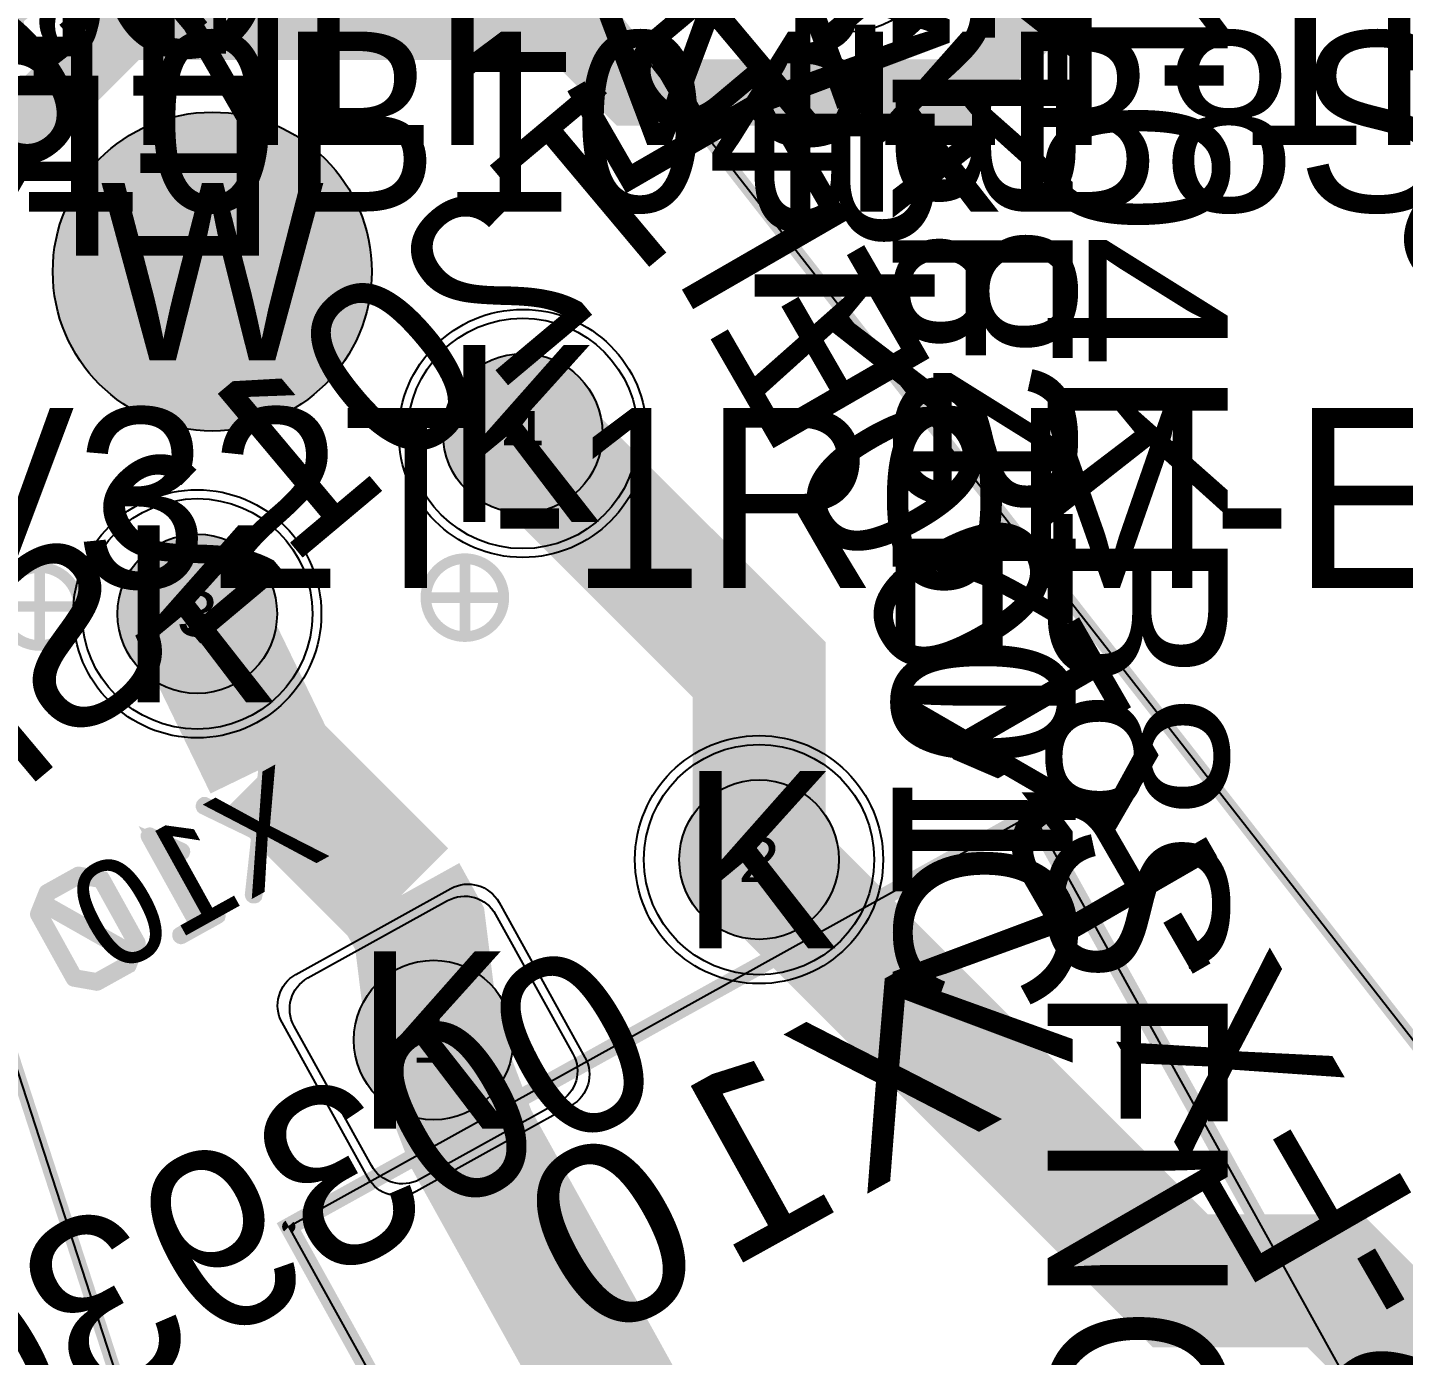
# Model space of a CAD drawing. Extents: x -98 to 119, y -207 to 98.
# Drawn here: x 26.66 to 42.19, y -67.48 to -52.49 of the extents above; entities that cross this region are included whole.
import ezdxf
from ezdxf.enums import TextEntityAlignment as Align

# ---------------------------------------------------------------- set-up
doc = ezdxf.new("R2010")
doc.units = 0
doc.header["$MEASUREMENT"] = 0
for name, color, linetype in [('ASSEMBLY_OUTLINES_BTM', 191, 'CONTINUOUS'), ('ASSEMBLY_PART_NUMBERS_BTM', 191, 'CONTINUOUS'), ('ASSEMBLY_PART_NUMBERS_TOP', 102, 'CONTINUOUS'), ('ASSEMBLY_REF_DES_BTM', 191, 'CONTINUOUS'), ('BOARD_OUTLINE', 10, 'CONTINUOUS'), ('DRILL_DRAWING', 21, 'CONTINUOUS'), ('GENERATED_SILKSCREEN_BTM', 255, 'CONTINUOUS'), ('MANUFACTURING_OUTLINES', 10, 'CONTINUOUS'), ('MOUNTING_HOLES_LAYER_BOT17', 42, 'CONTINUOUS'), ('MOUNTING_HOLES_LAYER_TOP', 42, 'CONTINUOUS'), ('PART_HOLES_LAYER_BOTTOM', 30, 'CONTINUOUS'), ('PART_HOLES_LAYER_TOP', 30, 'CONTINUOUS'), ('PART_PADS_LAYER_BOTTOM', 230, 'CONTINUOUS'), ('PART_PADS_LAYER_TOP', 150, 'CONTINUOUS'), ('PIN_NUMBERS_BTM', 8, 'CONTINUOUS'), ('PIN_NUMBERS_TOP', 8, 'CONTINUOUS'), ('PLACEMENT_OUTLINES_BTM', 222, 'CONTINUOUS'), ('PLANE_DATA_LAYER_BOTTOM', 230, 'CONTINUOUS'), ('PLANE_SHAPES_LAYER_BOTTOM', 230, 'CONTINUOUS'), ('PLANE_SHAPES_LAYER_TOP', 150, 'CONTINUOUS'), ('ROUTE_BORDER', 151, 'CONTINUOUS'), ('SILKSCREEN_OUTLINES_BTM', 211, 'CONTINUOUS'), ('SILKSCREEN_REF_DES_BTM', 211, 'CONTINUOUS'), ('SOLDERMASK_PADS_BTM', 12, 'CONTINUOUS'), ('SOLDERMASK_PADS_TOP', 180, 'CONTINUOUS'), ('TRACES_LAYER_BOTTOM', 230, 'CONTINUOUS'), ('TRACES_LAYER_TOP', 150, 'CONTINUOUS')]:
    doc.layers.add(name, color=color, linetype=linetype)
doc.styles.add('COURIER_NEW', font='COUR.TTF')
doc.styles.add('VERDANA', font='verdana.TTF')
doc.styles.add('VERIBEST_GERBER_0', font='txt')

msp = doc.modelspace()

# ---------------------------------------------------------------- hatches: boundary and pattern name
at = {"layer": 'MOUNTING_HOLES_LAYER_BOT17'}
h = msp.add_hatch(color=256, dxfattribs=at)
edge = h.paths.add_edge_path()
edge.add_arc((28.75, -55.25), 1.8, 0, 360)
at = {"layer": 'MOUNTING_HOLES_LAYER_TOP'}
h = msp.add_hatch(color=256, dxfattribs=at)
edge = h.paths.add_edge_path()
edge.add_arc((28.75, -55.25), 1.8, 0, 360)
at = {"layer": 'PART_HOLES_LAYER_BOTTOM'}
h = msp.add_hatch(color=256, dxfattribs=at)
edge = h.paths.add_edge_path()
edge.add_arc((32.253476, -57.076696), 0.9, 0, 360)
h = msp.add_hatch(color=256, dxfattribs=at)
edge = h.paths.add_edge_path()
edge.add_arc((28.580073, -59.112896), 0.9, 0, 360)
h = msp.add_hatch(color=256, dxfattribs=at)
edge = h.paths.add_edge_path()
edge.add_arc((34.919929, -61.887104), 0.9, 0, 360)
h = msp.add_hatch(color=256, dxfattribs=at)
edge = h.paths.add_edge_path()
edge.add_arc((31.246526, -63.923304), 0.9, 0, 360)
at = {"layer": 'PART_HOLES_LAYER_TOP'}
h = msp.add_hatch(color=256, dxfattribs=at)
edge = h.paths.add_edge_path()
edge.add_arc((32.253476, -57.076696), 0.9, 0, 360)
h = msp.add_hatch(color=256, dxfattribs=at)
edge = h.paths.add_edge_path()
edge.add_arc((28.580073, -59.112896), 0.9, 0, 360)
h = msp.add_hatch(color=256, dxfattribs=at)
edge = h.paths.add_edge_path()
edge.add_arc((34.919929, -61.887104), 0.9, 0, 360)
h = msp.add_hatch(color=256, dxfattribs=at)
edge = h.paths.add_edge_path()
edge.add_arc((31.246526, -63.923304), 0.9, 0, 360)
at = {"layer": 'PLANE_DATA_LAYER_BOTTOM'}
h = msp.add_hatch(color=256, dxfattribs=at)
h.paths.add_polyline_path([(-96.5, 0, -1), (96.5, 0, -1)], flags=0)
h.paths.add_polyline_path([(92.251979, -7.43598, 0.726988162), (92.479659, -3.637852, -0.308609791), (92.431259, -3.566904, -0.009635255), (92.431316, -3.563968, 0.009635011), (92.5, -0.000006), (92.5, 0.000001, 0.053325255), (90.407665, 19.562826, -0.053326925), (90.405941, 19.578942), (90.405941, 19.578943, -0.238217909), (90.436919, 19.640273, 0.661755037), (89.584154, 23.221888, -0.295297583), (89.523137, 23.277841, 0.022401018), (87.08146, 31.194059, -0.086206302), (87.076996, 31.219756), (87.076996, 31.219757, -0.210183909), (87.101696, 31.275919, 0.679382507), (85.774921, 34.749845, -0.301864993), (85.705267, 34.797373, 0.047915829), (77.514669, 50.475005, -0.145307444), (77.502324, 50.516585, -0.123988701), (77.511414, 50.552678, 0.606608991), (75.516892, 53.486368, -0.274238992), (75.44586, 53.517962, 0.021523084), (70.565432, 59.806101, -0.177595235), (70.547363, 59.855368), (70.547363, 59.855369, -0.111833303), (70.5548, 59.888203, 0.661755452), (68.116894, 62.64715, -0.295297373), (68.036725, 62.667806, 0.05833458), (51.722715, 76.687749, -0.249337829), (51.689123, 76.750923), (51.689123, 76.750924, -0.060759886), (51.691357, 76.76924, 0.714966399), (48.509213, 78.818582, -0.314871124), (48.42205, 78.81342, 0.022806677), (41.042088, 82.896302, -0.285136953), (40.999698, 82.964591), (40.999698, 82.964596, -0.004247023), (40.999709, 82.965891, 0.647046608), (37.697353, 84.5176, -0.289754858), (37.616734, 84.505806, 0.052943541), (19.031563, 90.52099, -0.30833592), (18.972104, 90.582877, 0.696982245), (15.284156, 91.27756, -0.308339612), (15.206255, 91.241547, 0.022370691), (6.993138, 92.235275, -0.315204372), (6.925536, 92.290658, 0.715888063), (3.14462, 92.496703, -0.315205261), (3.0714, 92.448994, 0.063468058), (-20.215283, 90.264015, -0.320142253), (-20.296827, 90.298428, 0.72963938), (-23.995319, 89.386755, -0.320144031), (-24.051528, 89.318386, 0.018663537), (-30.645576, 87.275991, -0.309865735), (-30.72878, 87.298418, 0.701170836), (-34.249879, 85.978007, -0.002752694), (-34.249874, 85.977168, -0.30685575), (-34.29782, 85.9064, 0.04916641), (-50.410548, 77.556603, -0.32354836), (-50.499711, 77.561018, 0.739212756), (-53.660594, 75.408706, -0.075169868), (-53.657188, 75.386179), (-53.657188, 75.386178, -0.242479425), (-53.68916, 75.324127, 0.019967737), (-59.527063, 70.80098, -0.298487087), (-59.610009, 70.791065, 0.556724412), (-62.5, 69), (-62.5, 68.999999, 0.082708518), (-62.392031, 68.351756, -0.298487573), (-62.412702, 68.270818, 0.067186589), (-78.279974, 49.27977, -0.277817809), (-78.350169, 49.24438, 0.436350868), (-80.5, 47.25), (-80.5, 47.249999, 0.141466326), (-80.192238, 46.184011, -0.141465884), (-80.180512, 46.143397), (-80.180512, 46.143396, -0.131190735), (-80.190652, 46.105416, 0.019294819), (-83.506407, 39.786053, -0.312206796), (-83.581614, 39.742899, 0.439123468), (-85.75, 37.75, 0.204829615), (-85.131688, 36.303992, -0.204830708), (-85.10813, 36.248899), (-85.10813, 36.248898, -0.100919006), (-85.114214, 36.219062, 0.048097759), (-90.466303, 19.289839, -0.314870423), (-90.530154, 19.230281, 0.714965653), (-91.24073, 15.512631, -0.269378312), (-91.202277, 15.446437), (-91.202277, 15.446436, -0.041929831), (-91.203345, 15.433723, 0.018841331), (-92.106444, 8.523669, -0.32827121), (-92.166453, 8.456161, 0.354028014), (-93.75, 6.5), (-93.75, 6.499999, 0.314708299), (-92.438077, 4.622088, -0.31470689), (-92.388093, 4.55054), (-92.388093, 4.550537, -0.012285748), (-92.388185, 4.546794, 0.012294179), (-92.5, 0.00001), (-92.5, -0.000004, 0.052933393), (-90.438132, -19.421494, -0.329408644), (-90.475468, -19.504015, 0.27173254), (-91.5, -21.25, 0.401597711), (-89.586502, -23.248128, -0.329404507), (-89.516056, -23.305059, 0.021307354), (-87.207653, -30.839509, -0.322177334), (-87.232533, -30.924924, 0.230665932), (-88, -32.499999), (-88, -32.5, 0.431495031), (-85.882787, -34.496562, -0.3221788), (-85.807634, -34.544174, 0.048016175), (-77.643233, -50.277018, -0.303878783), (-77.644537, -50.3618, 0.152518996), (-78, -51.499999), (-78, -51.5, 0.481982915), (-75.552374, -53.449264, -0.303883418), (-75.473145, -53.479475, 0.021991255), (-70.483925, -59.90214, -0.318621499), (-70.47622, -59.989968, 0.725399056), (-67.952631, -62.834176, -0.318624212), (-67.866344, -62.852281, 0.062392529), (-50.265124, -77.650932, -0.254356234), (-50.230332, -77.714899), (-50.230332, -77.7149, -0.034453173), (-50.231054, -77.725364, 0.034451935), (-50.25, -78), (-50.25, -78.000001, 0.603308224), (-47.119729, -79.649997, -0.291362646), (-47.037917, -79.64725, 0.02294124), (-39.54278, -83.621879, -0.290012797), (-39.499155, -83.690765), (-39.499155, -83.690766, -0.007130353), (-39.499186, -83.692939, 0.007132964), (-39.5, -83.749994), (-39.5, -83.75, 0.658082965), (-36.126004, -85.203319, -0.297762979), (-36.043963, -85.188513, 0.049016344), (-18.771876, -90.575199, -0.301861306), (-18.712566, -90.635139, 0.679381768), (-15.056336, -91.31372, -0.301864385), (-14.979467, -91.279054, 0.021749122), (-6.993138, -92.235275, -0.315204372), (-6.925536, -92.290658, 0.715888063), (-3.14462, -92.496703, -0.315205261), (-3.0714, -92.448994, 0.06250827), (19.869968, -90.340657, -0.345566403), (19.954737, -90.381493, 0.794356815), (23.75, -89.500001), (23.75, -89.499973, 0.005086864), (23.749586, -89.459281, -0.345588489), (23.806159, -89.384097, 0.021469451), (31.383958, -87.013201, -0.314446926), (31.468175, -87.035889, 0.700130836), (35, -85.75), (35, -85.749988, 0.009099261), (34.998675, -85.677212, -0.009057228), (34.998625, -85.674452), (34.998625, -85.674439, -0.304472205), (35.045955, -85.60392, 0.047985464), (50.721249, -77.353765, -0.31444166), (50.808431, -77.356288, 0.616218308), (54, -75.75), (54, -75.749999, 0.067758174), (53.927211, -75.215343, -0.067753523), (53.924438, -75.194974), (53.924438, -75.194973, -0.241537288), (53.95619, -75.13308, 0.022365821), (60.452055, -70.01285, -0.313111549), (60.538488, -70.003709, 0.710095351), (63.344013, -67.475653, -0.099717589), (63.33807, -67.446151), (63.33807, -67.44615, -0.206928064), (63.362073, -67.390635, 0.058205552), (77.187807, -50.973449, -0.317486674), (77.269693, -50.94147, 0.722224143), (79.294241, -47.729048, -0.173873661), (79.276877, -47.680625, -0.136094565), (79.287761, -47.641379, 0.020523482), (82.926938, -40.980152, -0.353003204), (83.013777, -40.939997, 0.48811211), (85.5, -39), (85.5, -38.999999, 0.240073604), (84.675602, -37.381988, -0.240072951), (84.644192, -37.320342), (84.644192, -37.320341, -0.104105615), (84.650658, -37.289623, 0.050546739), (90.411157, -19.546683, -0.32146983), (90.476988, -19.487077, 0.38127918), (92.25, -17.5, 0.275143701), (91.203224, -15.741772, -0.275142487), (91.163342, -15.674784), (91.163342, -15.674783, -0.042554947), (91.164442, -15.661882, 0.022235783), (92.195155, -7.50356, -0.319196338)], flags=0)
at = {"layer": 'PLANE_SHAPES_LAYER_BOTTOM'}
h = msp.add_hatch(color=256, dxfattribs=at)
h.paths.add_polyline_path([(-96.5, 0, -1), (96.5, 0, -1)], flags=0)
h.paths.add_polyline_path([(-92.5, 0, -1), (92.5, 0, -1)], flags=0)
at = {"layer": 'PLANE_SHAPES_LAYER_TOP'}
h = msp.add_hatch(color=256, dxfattribs=at)
h.paths.add_polyline_path([(-96.31345, 0, -1), (96.81345, 0, -1)], flags=0)
h.paths.add_polyline_path([(-92.25, 0, -1), (92.75, 0, -1)], flags=0)

# ---------------------------------------------------------------- linework, layer by layer
at = {"layer": 'ASSEMBLY_OUTLINES_BTM'}
for points, const_width in [([(42.803262, -43.938772), (60.657445, -66.791084), (50.649708, -74.609984), (32.795525, -51.757672)], 0.1), ([(24.0303, -56.525582), (32.991793, -84.106221), (20.913376, -88.030736), (11.951883, -60.450097)], 0.1), ([(44.21467, -72.570399), (35.818321, -77.224571), (29.612758, -66.029439), (38.009107, -61.375266)], 0.2)]:
    msp.add_lwpolyline(points, close=True, dxfattribs=dict(at, const_width=const_width))
at = {"layer": 'BOARD_OUTLINE', "const_width": 0.1}
msp.add_lwpolyline([(-97.5, 0, -1), (97.5, 0, -1)], format="xyb", close=True, dxfattribs=at)
at = {"layer": 'DRILL_DRAWING', "const_width": 0.12}
for points in [[(26.36, -59.03, -1), (27.24, -59.03, -1)], [(31.16, -58.93, -1), (32.04, -58.93, -1)]]:
    msp.add_lwpolyline(points, format="xyb", close=True, dxfattribs=at)
for points in [[(31.6, -59.31), (31.6, -58.55)], [(26.8, -59.41), (26.8, -58.65)], [(26.42, -59.03), (27.18, -59.03)], [(31.22, -58.93), (31.98, -58.93)]]:
    msp.add_lwpolyline(points, dxfattribs=at)
at = {"layer": 'GENERATED_SILKSCREEN_BTM', "const_width": 0.15}
msp.add_lwpolyline([(42.803262, -43.938772), (60.657445, -66.791084), (50.649708, -74.609984), (32.795525, -51.757672)], close=True, dxfattribs=at)
for points in [[(28.1715, -51.827), (28.1715, -52.787), (28.1695, -52.795), (28.1645, -52.8), (28.1585, -52.803), (28.1515, -52.804), (28.1435, -52.803), (28.1365, -52.8), (28.1315, -52.795), (28.1295, -52.787), (28.1295, -52.327)], [(28.7785, -52.787), (28.7775, -52.794), (28.7725, -52.8), (28.7655, -52.803), (28.7585, -52.804), (28.7525, -52.803), (28.7455, -52.8), (28.7405, -52.794), (28.7385, -52.787), (28.7385, -51.848)], [(28.7785, -51.848), (28.7785, -52.787)], [(26.5115, -52.375), (26.5115, -52.65), (26.5125, -52.655), (26.5145, -52.659), (26.5155, -52.663), (26.5185, -52.666), (26.6865, -52.803), (26.6915, -52.805), (26.6925, -52.806), (26.6955, -52.806), (26.6965, -52.807), (26.6975, -52.807), (26.6995, -52.807), (27.0365, -52.807), (27.0405, -52.806), (27.0445, -52.805), (27.0485, -52.803), (27.2165, -52.666), (27.2195, -52.664), (27.2205, -52.663), (27.2225, -52.66), (27.2245, -52.653), (27.2255, -52.65), (27.2255, -51.964)], [(27.1845, -52.385), (27.1845, -52.64), (27.0305, -52.766), (26.7075, -52.766), (26.5515, -52.64), (26.5515, -52.385), (26.7075, -52.258), (27.0305, -52.258), (27.1845, -52.385)], [(29.241315, -62.289988), (29.313315, -61.623988), (29.914515, -61.916788), (29.924115, -61.917988), (29.931315, -61.915588), (29.937315, -61.909588), (29.942115, -61.903588), (29.944515, -61.895188), (29.944515, -61.885588), (29.942115, -61.878388), (29.934915, -61.872388), (29.319315, -61.571188), (29.391315, -60.890788), (29.390115, -60.882388), (29.385315, -60.875188), (29.378115, -60.870388), (29.369715, -60.867988), (29.360115, -60.867988), (29.351715, -60.870388), (29.345715, -60.875188), (29.342115, -60.884788), (29.271315, -61.549588), (28.668915, -61.257988), (28.664115, -61.255588), (28.660515, -61.255588), (28.656915, -61.255588), (28.653315, -61.257988), (28.647315, -61.263988), (28.641315, -61.271188), (28.638915, -61.279588), (28.638915, -61.289188), (28.642515, -61.297588), (28.648515, -61.302388), (29.266515, -61.601188), (29.192115, -62.282788), (29.194515, -62.292388), (29.199315, -62.299588), (29.207715, -62.305588), (29.216115, -62.306788), (29.225715, -62.306788), (29.232915, -62.304388), (29.238915, -62.298388), (29.241315, -62.289988)], [(28.791315, -62.492788), (28.796115, -62.491588), (28.799715, -62.490388), (28.808115, -62.492788), (28.814115, -62.498788), (28.820115, -62.507188), (28.823715, -62.514388), (28.824915, -62.522788), (28.822515, -62.531188), (28.815315, -62.537188), (28.406115, -62.763988), (28.396515, -62.766388), (28.388115, -62.763988), (28.380915, -62.759188), (28.376115, -62.753188), (28.372515, -62.743588), (28.372515, -62.733988), (28.374915, -62.726788), (28.382115, -62.720788), (28.565715, -62.617588), (28.019715, -61.632388), (28.017315, -61.625188), (28.017315, -61.617988), (28.020915, -61.611988), (28.026915, -61.607188), (28.031715, -61.602388), (28.037715, -61.599988), (28.043715, -61.598788), (28.049715, -61.599988), (28.413315, -61.775188), (28.420515, -61.781188), (28.424115, -61.787188), (28.425315, -61.795588), (28.422915, -61.803988), (28.419315, -61.812388), (28.412115, -61.818388), (28.408515, -61.820788), (28.403715, -61.820788), (28.400115, -61.820788), (28.395315, -61.818388), (28.096515, -61.675588), (28.606515, -62.595988), (28.791315, -62.492788)], [(27.502515, -62.087188), (27.245715, -62.041588), (27.240915, -62.041588), (27.237315, -62.041588), (27.236115, -62.041588), (27.231315, -62.042788), (26.877315, -62.239588), (26.872515, -62.243188), (26.871315, -62.245588), (26.866515, -62.251588), (26.769315, -62.493988), (26.768115, -62.499988), (26.769315, -62.504788), (26.769315, -62.509588), (26.770515, -62.514388), (27.170115, -63.233188), (27.172515, -63.236788), (27.178515, -63.242788), (27.180915, -63.243988), (27.185715, -63.246388), (27.442515, -63.291988), (27.447315, -63.290788), (27.450915, -63.290788), (27.452115, -63.290788), (27.454515, -63.290788), (27.459315, -63.289588), (27.813315, -63.092788), (27.815715, -63.091588), (27.816915, -63.089188), (27.820515, -63.085588), (27.821715, -63.081988), (27.918915, -62.839588), (27.921315, -62.837188), (27.921315, -62.834788), (27.922515, -62.829988), (27.921315, -62.821588), (27.920115, -62.817988), (27.520515, -62.097988), (27.518115, -62.094388), (27.513315, -62.093188), (27.509715, -62.089588), (27.502515, -62.087188)], [(27.483315, -62.131588), (27.870915, -62.831188), (27.838515, -62.917588), (26.871315, -62.371588), (26.908515, -62.277988), (27.248115, -62.089588), (27.483315, -62.131588)], [(27.819315, -62.964388), (27.782115, -63.053188), (27.442515, -63.241588), (27.206115, -63.200788), (26.818515, -62.501188), (26.853315, -62.417188), (27.819315, -62.964388)]]:
    msp.add_lwpolyline(points, dxfattribs=at)
for points in [[(32.991798, -84.106221, -0.306678442), (32.991795, -84.106226), (32.677286, -84.208416, 0.000015909), (32.677188, -84.208437), (32.991786, -84.106218), (24.030297, -56.525589), (11.95189, -60.4501), (20.913379, -88.030729), (32.355052, -84.313105, 0.000015843), (32.354961, -84.313146), (20.913378, -88.030741, -0.378242452), (20.913371, -88.030738), (11.951878, -60.450099), (11.951878, -60.450097, -0.306678442), (11.951881, -60.450092), (11.95189, -60.450089), (24.030298, -56.525577, -0.414213562), (24.030305, -56.52558), (32.991798, -84.106219), (32.991798, -84.106221)], [(43.075373, -70.515042, -0.253450554), (43.07537, -70.515046), (34.67902, -75.169219, -0.468921049), (34.679013, -75.169215), (29.612755, -66.029442, -0.517465568), (29.612756, -66.029435), (29.612764, -66.029431), (30.57423, -65.496481, 0.00000521), (30.574237, -65.496488), (29.612764, -66.029441), (34.67902, -75.169209), (43.075362, -70.51504), (38.009105, -61.375272), (36.205433, -62.375064, 0.000002532), (36.205438, -62.375051), (38.009105, -61.375262, -0.468921049), (38.009112, -61.375266), (43.075371, -70.515039, -0.184527552), (43.075373, -70.515042)], [(34.65253, -63.235853), (32.93692, -64.186831, 0.000005289), (32.936919, -64.186821), (34.652516, -63.23585, 0.000002603), (34.65253, -63.235853)]]:
    msp.add_lwpolyline(points, format="xyb", dxfattribs=at)
at = {"layer": 'MANUFACTURING_OUTLINES'}
msp.add_circle((0, 0), 97.575405, dxfattribs=at)
at = {"layer": 'MOUNTING_HOLES_LAYER_BOT17'}
msp.add_circle((28.75, -55.25), 1.8, dxfattribs=at)
at = {"layer": 'MOUNTING_HOLES_LAYER_TOP'}
msp.add_circle((28.75, -55.25), 1.8, dxfattribs=at)
at = {"layer": 'PART_HOLES_LAYER_BOTTOM'}
for centre in [(32.253476, -57.076696), (28.580073, -59.112896), (34.919929, -61.887104), (31.246526, -63.923304)]:
    msp.add_circle(centre, 0.9, dxfattribs=at)
at = {"layer": 'PART_HOLES_LAYER_TOP'}
for centre in [(32.253476, -57.076696), (28.580073, -59.112896), (34.919929, -61.887104), (31.246526, -63.923304)]:
    msp.add_circle(centre, 0.9, dxfattribs=at)
at = {"layer": 'PART_PADS_LAYER_BOTTOM'}
msp.add_lwpolyline([(32.81986, -64.080209, -0.414213562), (32.663936, -64.623981), (31.089621, -65.496638, -0.414213562), (30.545849, -65.340714), (29.673192, -63.766399, -0.414213562), (29.829116, -63.222627), (31.403431, -62.34997, -0.414213562), (31.947203, -62.505894)], format="xyb", close=True, dxfattribs=at)
for centre in [(32.253476, -57.076696), (28.580073, -59.112896), (34.919929, -61.887104)]:
    msp.add_circle(centre, 1.3, dxfattribs=at)
at = {"layer": 'PART_PADS_LAYER_TOP'}
msp.add_lwpolyline([(32.81986, -64.080209, -0.414213562), (32.663936, -64.623981), (31.089621, -65.496638, -0.414213562), (30.545849, -65.340714), (29.673192, -63.766399, -0.414213562), (29.829116, -63.222627), (31.403431, -62.34997, -0.414213562), (31.947203, -62.505894)], format="xyb", close=True, dxfattribs=at)
for centre in [(32.253476, -57.076696), (28.580073, -59.112896), (34.919929, -61.887104)]:
    msp.add_circle(centre, 1.3, dxfattribs=at)
at = {"layer": 'PLACEMENT_OUTLINES_BTM'}
for points in [[(42.803262, -43.938772), (60.657445, -66.791084), (50.649708, -74.609984), (32.795525, -51.757672)], [(24.0303, -56.525582), (32.991793, -84.106221), (20.913376, -88.030736), (11.951883, -60.450097)], [(43.075368, -70.515042), (34.679018, -75.169215), (29.612758, -66.029439), (38.009107, -61.375266)]]:
    msp.add_lwpolyline(points, close=True, dxfattribs=at)
at = {"layer": 'ROUTE_BORDER'}
msp.add_circle((0, 0), 96.5, dxfattribs=at)
at = {"layer": 'SILKSCREEN_OUTLINES_BTM'}
for points in [[(42.803262, -43.938772), (60.657445, -66.791084), (50.649708, -74.609984), (32.795525, -51.757672)], [(24.0303, -56.525582), (32.991793, -84.106221), (20.913376, -88.030736), (11.951883, -60.450097)], [(43.075368, -70.515042), (34.679018, -75.169215), (29.612758, -66.029439), (38.009107, -61.375266)]]:
    msp.add_lwpolyline(points, close=True, dxfattribs=at)
at = {"layer": 'SOLDERMASK_PADS_BTM'}
msp.add_lwpolyline([(32.955803, -64.11919, -0.414213562), (32.799879, -64.662962), (31.05064, -65.632581, -0.414213562), (30.506868, -65.476657), (29.537249, -63.727418, -0.414213562), (29.693173, -63.183646), (31.442412, -62.214027, -0.414213562), (31.986184, -62.369951)], format="xyb", close=True, dxfattribs=at)
for centre, radius in [((35.927917, -51.543852), 1), ((32.253476, -57.076696), 1.4), ((28.580073, -59.112896), 1.4), ((34.919929, -61.887104), 1.4)]:
    msp.add_circle(centre, radius, dxfattribs=at)
at = {"layer": 'SOLDERMASK_PADS_TOP'}
msp.add_lwpolyline([(32.955803, -64.11919, -0.414213562), (32.799879, -64.662962), (31.05064, -65.632581, -0.414213562), (30.506868, -65.476657), (29.537249, -63.727418, -0.414213562), (29.693173, -63.183646), (31.442412, -62.214027, -0.414213562), (31.986184, -62.369951)], format="xyb", close=True, dxfattribs=at)
for centre, radius in [((35.927917, -51.543852), 1), ((32.253476, -57.076696), 1.4), ((28.580073, -59.112896), 1.4), ((34.919929, -61.887104), 1.4)]:
    msp.add_circle(centre, radius, dxfattribs=at)
at = {"layer": 'TRACES_LAYER_BOTTOM', "const_width": 0.75}
msp.add_lwpolyline([(41.837998, -46.92639), (41.837998, -46.926391), (42.06499, -47.153383), (42.06499, -48.339564), (37.176061, -53.228493), (33.46935, -53.228493), (32.726894, -52.486037), (27.76541, -52.486037), (22.144413, -58.107034)], dxfattribs=at)
at = {"layer": 'TRACES_LAYER_TOP'}
for points, const_width in [([(48.5, -25), (47.182156, -26.317844), (47.182156, -29.014137), (42.142416, -34.053877), (42.142416, -38.937713), (39.082072, -41.998057), (39.082072, -44.904979), (31.823288, -52.163763), (27.868494, -52.163763), (27.036208, -52.996049), (27.036208, -52.996051), (25.067447, -54.964812), (23.439812, -54.964812), (22.725, -54.25), (21.65, -54.25)], 0.5), ([(34.919929, -61.887104), (34.919929, -59.743149), (32.253476, -57.076696)], 1.5), ([(29.404763, -60.813479), (28.580073, -59.112896)], 1.5), ([(30.880985, -62.289701), (29.404763, -60.813479)], 1.5), ([(47.75, -74.5), (47.75, -72.970723), (41.41987, -66.640593), (39.673418, -66.640593), (34.919929, -61.887104)], 1.5), ([(31.246526, -63.923304), (31.090422, -62.667536), (30.880985, -62.289701)], 1.5), ([(34.06773, -69.362357), (31.667513, -65.032243), (31.246526, -63.923304)], 1.5)]:
    msp.add_lwpolyline(points, dxfattribs=dict(at, const_width=const_width))

# ---------------------------------------------------------------- texts
at = {"layer": 'ASSEMBLY_PART_NUMBERS_BTM', "style": 'VERIBEST_GERBER_0', "text_generation_flag": 2}
for s, rotation, p in [('SBH11-PBPC-D10-ST-BK', 90, (34.87, -25.16)), ('ERJ-3EKF4701V', 90, (35.04, -32.75)), ('CL10B104KB8SFNC', 90, (36.46, -38.25)), ('ERJ-3EKF6200V', 40, (36.117321, -43.554247)), ('RT314005', 308, (48.72803, -57.710596)), ('APT2012SRCPRV', 40, (35.882681, -50.695754)), ('0039301040', 29, (32.981417, -62.721535))]:
    msp.add_text(s, height=2.032, rotation=rotation, dxfattribs=at).set_placement(p, align=Align.TOP_LEFT)
for s, p in [('CL10B104KB8SFNC', (29.5, -50.79)), ('ERJ-3EKF4701V', (29.5, -53.04))]:
    msp.add_text(s, height=2.032, dxfattribs=at).set_placement(p, align=Align.TOP_LEFT)
at = {"layer": 'ASSEMBLY_PART_NUMBERS_TOP', "style": 'VERIBEST_GERBER_0'}
for s, rotation, p in [('ERJ-3EKF4701V', 270, (38.46, -43.5)), ('CL10B104KB8SFNC', 270, (40.21, -43.5)), ('CRM2512-FX-R100ELF', 120, (47.199704, -78.230001))]:
    msp.add_text(s, height=2.032, rotation=rotation, dxfattribs=at).set_placement(p, align=Align.TOP_LEFT)
for s, p in [('NLFV32T-1R0M-EF', (27.75, -51.79)), ('CL10B104KB8SFNC', (23, -52.54)), ('NLFV32T-1R0M-EF', (20.25, -56.79))]:
    msp.add_text(s, height=2.032, dxfattribs=at).set_placement(p, align=Align.TOP_LEFT)
at = {"layer": 'ASSEMBLY_REF_DES_BTM', "style": 'VERDANA', "text_generation_flag": 2}
msp.add_text('TP6', height=1, dxfattribs=at).set_placement((29.25, -51.75), align=Align.TOP_LEFT)
for s, rotation, p in [('K10', 308, (46.729999, -57.52)), ('X10', 29, (36.75, -63))]:
    msp.add_text(s, height=2.03, rotation=rotation, dxfattribs=at).set_placement(p, align=Align.TOP_LEFT)
at = {"layer": 'DRILL_DRAWING', "style": 'VERIBEST_GERBER_0'}
for s, p in [('F', (35.927917, -51.543852)), ('W', (28.75, -55.25)), ('K', (32.253476, -57.076696)), ('K', (28.580073, -59.112896)), ('K', (34.919929, -61.887104)), ('K', (31.246526, -63.923304))]:
    msp.add_text(s, height=2, dxfattribs=at).set_placement(p, align=Align.MIDDLE_CENTER)
at = {"layer": 'PIN_NUMBERS_BTM', "style": 'COURIER_NEW'}
for s, p in [('4', (32.253476, -57.076696)), ('3', (28.580073, -59.112896)), ('2', (34.919929, -61.887104)), ('1', (31.246526, -63.923304))]:
    msp.add_text(s, height=0.508, dxfattribs=at).set_placement(p, align=Align.MIDDLE_CENTER)
at = {"layer": 'PIN_NUMBERS_TOP', "style": 'COURIER_NEW'}
for s, p in [('4', (32.253476, -57.076696)), ('3', (28.580073, -59.112896)), ('2', (34.919929, -61.887104)), ('1', (31.246526, -63.923304))]:
    msp.add_text(s, height=0.508, dxfattribs=at).set_placement(p, align=Align.MIDDLE_CENTER)
at = {"layer": 'SILKSCREEN_REF_DES_BTM', "style": 'VERIBEST_GERBER_0', "text_generation_flag": 2}
msp.add_text('TP6', height=1, dxfattribs=at).set_placement((29.25, -51.79), align=Align.TOP_LEFT)
msp.add_text('X10', height=1.2, rotation=29, dxfattribs=at).set_placement((29.52, -60.780001), align=Align.TOP_LEFT)

doc.saveas('drawing.dxf')
